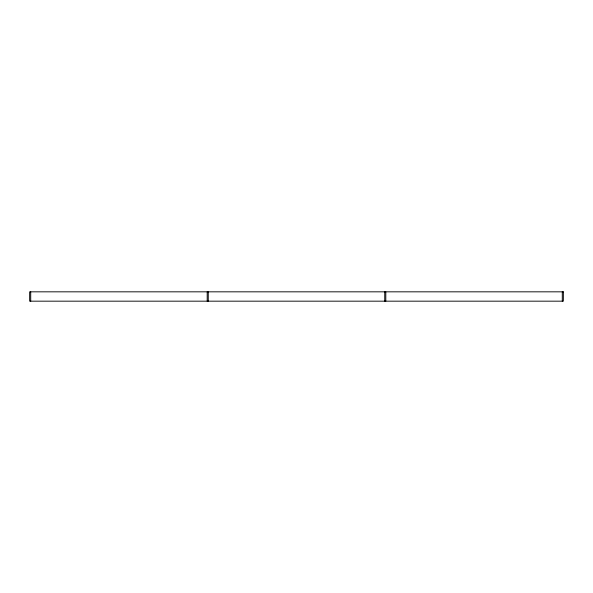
<?xml version="1.0" encoding="UTF-8"?>
<svg xmlns="http://www.w3.org/2000/svg" width="593" height="593" viewBox="0 0 593 593"><rect width="100%" height="100%" fill="white"/><g stroke="black" fill="none" stroke-linecap="round" stroke-linejoin="round"><path stroke-width="0.89" d="M562.283 291.83L562.283 301.17M385.806 291.83L385.806 301.17M384.738 291.83L384.738 301.17M208.262 291.83L208.262 301.17M207.194 291.83L207.194 301.17M30.717 291.83L30.717 301.17M563.35 291.83L29.65 291.83L29.65 301.17L563.35 301.17L563.35 291.83"/></g></svg>
